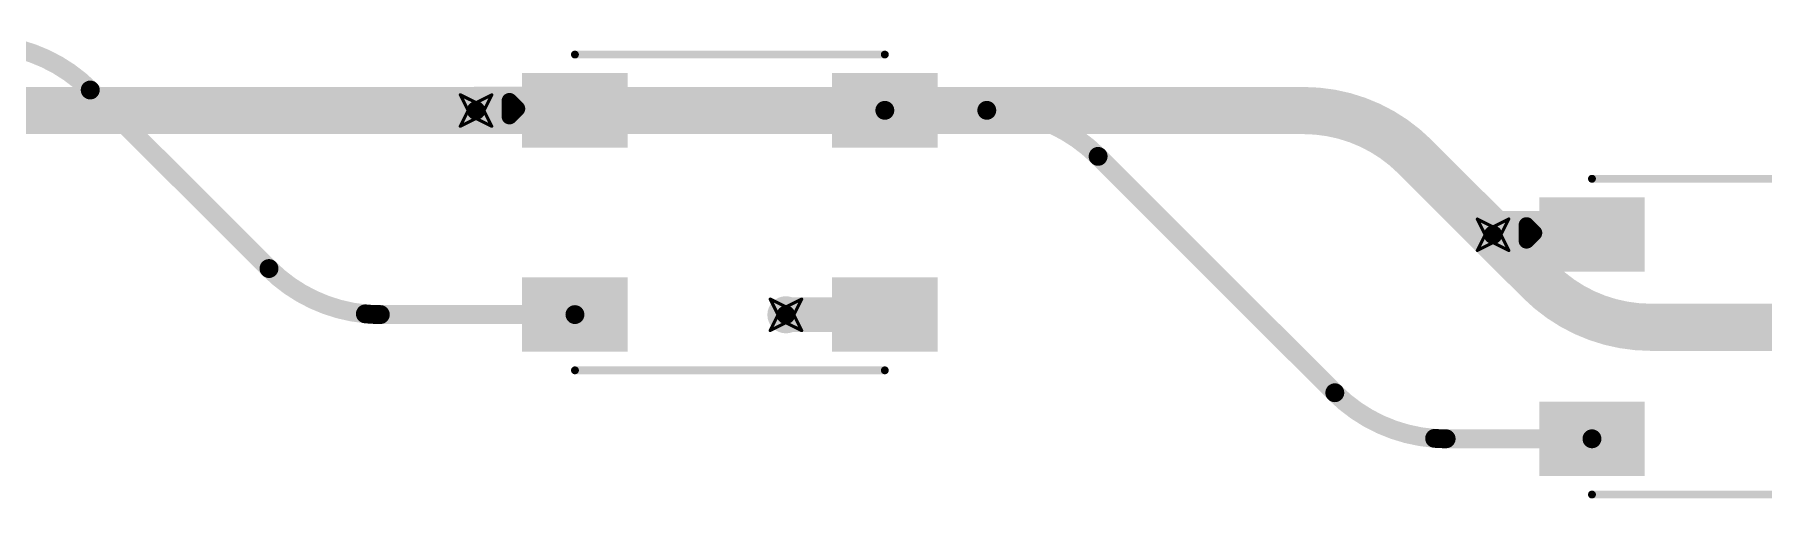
# Model space of a CAD drawing. Header units: inches. Extents: x -11 to 1110, y -7 to 455.
# Drawn here: x 548.43 to 576.32, y 231.96 to 239.45 of the extents above; entities that cross this region are included whole.
import ezdxf

# ---------------------------------------------------------------- set-up
doc = ezdxf.new("R2010")
doc.units = ezdxf.units.IN
for name, color, linetype in [('Bottom Layer', 5, 'Continuous'), ('Drill Drawing', 1, 'Continuous'), ('Top Layer', 1, 'Continuous'), ('Top Overlay', 2, 'Continuous'), ('Top Paste', 8, 'Continuous'), ('Top Solder', 216, 'Continuous'), ('Via Holes', 16, 'Continuous')]:
    doc.layers.add(name, color=color, linetype=linetype)

# ---------------------------------------------------------------- blocks, each defined once
blk = doc.blocks.new('WS2812B_B_W_112')
at = {"layer": 'Top Layer'}
for points in [[(-3.24999985, 2.15000078), (-1.75000031, 2.15000078), (-1.75000031, 1.15000278), (-3.24999985, 1.15000278)], [(3.24999985, 1.15000278), (1.75000031, 1.15000278), (1.75000031, 2.15000078), (3.24999985, 2.15000078)], [(-3.24999985, -1.15000024), (-1.75000031, -1.15000024), (-1.75000031, -2.14999824), (-3.24999985, -2.14999824)], [(1.75000031, -1.15000024), (3.24999985, -1.15000024), (3.24999985, -2.14999824), (1.75000031, -2.14999824)]]:
    blk.add_hatch(color=1, dxfattribs=at).paths.add_polyline_path(points)
at = {"layer": 'Top Paste'}
for points in [[(-3.24999985, 2.15000078), (-1.75000031, 2.15000078), (-1.75000031, 1.15000278), (-3.24999985, 1.15000278)], [(3.24999985, 1.15000278), (1.75000031, 1.15000278), (1.75000031, 2.15000078), (3.24999985, 2.15000078)], [(-3.24999985, -1.15000024), (-1.75000031, -1.15000024), (-1.75000031, -2.14999824), (-3.24999985, -2.14999824)], [(1.75000031, -1.15000024), (3.24999985, -1.15000024), (3.24999985, -2.14999824), (1.75000031, -2.14999824)]]:
    blk.add_hatch(color=8, dxfattribs=at).paths.add_polyline_path(points)
at = {"layer": 'Top Solder'}
for points in [[(-3.35159985, 2.25160078), (-1.64840031, 2.25160078), (-1.64840031, 1.04840278), (-3.35159985, 1.04840278)], [(3.35159985, 1.04840278), (1.64840031, 1.04840278), (1.64840031, 2.25160078), (3.35159985, 2.25160078)], [(-3.35159985, -1.04840024), (-1.64840031, -1.04840024), (-1.64840031, -2.25159824), (-3.35159985, -2.25159824)], [(1.64840031, -1.04840024), (3.35159985, -1.04840024), (3.35159985, -2.25159824), (1.64840031, -2.25159824)]]:
    blk.add_hatch(color=216, dxfattribs=at).paths.add_polyline_path(points)
at = {"layer": 'Top Overlay'}
for points in [[(-2.50000008, 2.55080008, 0.127, 0.127, 0), (2.50000008, 2.55080008, 0.127, 0.127, 0)], [(-3.556, 1.8034, 0.254, 0.254, 0), (-3.429, 1.6764, 0.254, 0.254, 0)], [(-3.556, 1.5494, 0.254, 0.254, 0), (-3.556, 1.8034, 0.254, 0.254, 0)], [(-3.556, 1.5494, 0.254, 0.254, 0), (-3.429, 1.6764, 0.254, 0.254, 0)], [(-2.50000008, -2.55079754, 0.127, 0.127, 0), (2.50000008, -2.55079754, 0.127, 0.127, 0)]]:
    blk.add_lwpolyline(points, format="xyseb", dxfattribs=at)
for points in [[(-2.53175008, 2.55080008, 0.0635, 0.0635, 1), (-2.46825008, 2.55080008, 0.0635, 0.0635, 1)], [(2.46825008, 2.55080008, 0.0635, 0.0635, 1), (2.53175008, 2.55080008, 0.0635, 0.0635, 1)], [(-3.619499999999999, 1.8034, 0.127, 0.127, 1), (-3.4925, 1.8034, 0.127, 0.127, 1)], [(-3.619499999999999, 1.8034, 0.127, 0.127, 1), (-3.4925, 1.8034, 0.127, 0.127, 1)], [(-3.619499999999999, 1.5494, 0.127, 0.127, 1), (-3.4925, 1.5494, 0.127, 0.127, 1)], [(-3.619499999999999, 1.5494, 0.127, 0.127, 1), (-3.4925, 1.5494, 0.127, 0.127, 1)], [(-3.4925, 1.6764, 0.127, 0.127, 1), (-3.3655, 1.6764, 0.127, 0.127, 1)], [(-3.4925, 1.6764, 0.127, 0.127, 1), (-3.3655, 1.6764, 0.127, 0.127, 1)], [(-2.53175008, -2.55079754, 0.0635, 0.0635, 1), (-2.46825008, -2.55079754, 0.0635, 0.0635, 1)], [(2.46825008, -2.55079754, 0.0635, 0.0635, 1), (2.53175008, -2.55079754, 0.0635, 0.0635, 1)]]:
    blk.add_lwpolyline(points, format="xyseb", close=True, dxfattribs=at)
blk = doc.blocks.new('WS2812B_B_W_121')
at = {"layer": 'Top Layer'}
for points in [[(-3.24999985, 2.15000078), (-1.75000031, 2.15000078), (-1.75000031, 1.15000278), (-3.24999985, 1.15000278)], [(3.24999985, 1.15000278), (1.75000031, 1.15000278), (1.75000031, 2.15000078), (3.24999985, 2.15000078)], [(-3.24999985, -1.15000024), (-1.75000031, -1.15000024), (-1.75000031, -2.14999824), (-3.24999985, -2.14999824)], [(1.75000031, -1.15000024), (3.24999985, -1.15000024), (3.24999985, -2.14999824), (1.75000031, -2.14999824)]]:
    blk.add_hatch(color=1, dxfattribs=at).paths.add_polyline_path(points)
at = {"layer": 'Top Paste'}
for points in [[(-3.24999985, 2.15000078), (-1.75000031, 2.15000078), (-1.75000031, 1.15000278), (-3.24999985, 1.15000278)], [(3.24999985, 1.15000278), (1.75000031, 1.15000278), (1.75000031, 2.15000078), (3.24999985, 2.15000078)], [(-3.24999985, -1.15000024), (-1.75000031, -1.15000024), (-1.75000031, -2.14999824), (-3.24999985, -2.14999824)], [(1.75000031, -1.15000024), (3.24999985, -1.15000024), (3.24999985, -2.14999824), (1.75000031, -2.14999824)]]:
    blk.add_hatch(color=8, dxfattribs=at).paths.add_polyline_path(points)
at = {"layer": 'Top Solder'}
for points in [[(-3.35159985, 2.25160078), (-1.64840031, 2.25160078), (-1.64840031, 1.04840278), (-3.35159985, 1.04840278)], [(3.35159985, 1.04840278), (1.64840031, 1.04840278), (1.64840031, 2.25160078), (3.35159985, 2.25160078)], [(-3.35159985, -1.04840024), (-1.64840031, -1.04840024), (-1.64840031, -2.25159824), (-3.35159985, -2.25159824)], [(1.64840031, -1.04840024), (3.35159985, -1.04840024), (3.35159985, -2.25159824), (1.64840031, -2.25159824)]]:
    blk.add_hatch(color=216, dxfattribs=at).paths.add_polyline_path(points)
at = {"layer": 'Top Overlay'}
for points in [[(-2.50000008, 2.55080008, 0.127, 0.127, 0), (2.50000008, 2.55080008, 0.127, 0.127, 0)], [(-3.556, 1.8034, 0.254, 0.254, 0), (-3.429, 1.6764, 0.254, 0.254, 0)], [(-3.556, 1.5494, 0.254, 0.254, 0), (-3.556, 1.8034, 0.254, 0.254, 0)], [(-3.556, 1.5494, 0.254, 0.254, 0), (-3.429, 1.6764, 0.254, 0.254, 0)], [(-2.50000008, -2.55079754, 0.127, 0.127, 0), (2.50000008, -2.55079754, 0.127, 0.127, 0)]]:
    blk.add_lwpolyline(points, format="xyseb", dxfattribs=at)
for points in [[(-2.53175008, 2.55080008, 0.0635, 0.0635, 1), (-2.46825008, 2.55080008, 0.0635, 0.0635, 1)], [(2.46825008, 2.55080008, 0.0635, 0.0635, 1), (2.53175008, 2.55080008, 0.0635, 0.0635, 1)], [(-3.619499999999999, 1.8034, 0.127, 0.127, 1), (-3.4925, 1.8034, 0.127, 0.127, 1)], [(-3.619499999999999, 1.8034, 0.127, 0.127, 1), (-3.4925, 1.8034, 0.127, 0.127, 1)], [(-3.619499999999999, 1.5494, 0.127, 0.127, 1), (-3.4925, 1.5494, 0.127, 0.127, 1)], [(-3.619499999999999, 1.5494, 0.127, 0.127, 1), (-3.4925, 1.5494, 0.127, 0.127, 1)], [(-3.4925, 1.6764, 0.127, 0.127, 1), (-3.3655, 1.6764, 0.127, 0.127, 1)], [(-3.4925, 1.6764, 0.127, 0.127, 1), (-3.3655, 1.6764, 0.127, 0.127, 1)], [(-2.53175008, -2.55079754, 0.0635, 0.0635, 1), (-2.46825008, -2.55079754, 0.0635, 0.0635, 1)], [(2.46825008, -2.55079754, 0.0635, 0.0635, 1), (2.53175008, -2.55079754, 0.0635, 0.0635, 1)]]:
    blk.add_lwpolyline(points, format="xyseb", close=True, dxfattribs=at)

msp = doc.modelspace()

# ---------------------------------------------------------------- hatches: boundary and pattern name
at = {"layer": 'Bottom Layer'}
h = msp.add_hatch(color=5, dxfattribs=at)
edge = h.paths.add_edge_path()
edge.add_arc((555.5520969199999, 238.22349866), 0.2999994, 0, 360)
h = msp.add_hatch(color=5, dxfattribs=at)
edge = h.paths.add_edge_path()
edge.add_arc((571.96106588, 236.21681738), 0.2999994, 0, 360)
h = msp.add_hatch(color=5, dxfattribs=at)
edge = h.paths.add_edge_path()
edge.add_arc((560.55209708, 234.92349764), 0.2999994, 0, 360)
at = {"layer": 'Top Layer'}
h = msp.add_hatch(color=1, dxfattribs=at)
edge = h.paths.add_edge_path()
edge.add_arc((555.5520969199999, 238.22349866), 0.2999994, 0, 360)
h = msp.add_hatch(color=1, dxfattribs=at)
edge = h.paths.add_edge_path()
edge.add_arc((571.96106588, 236.21681738), 0.2999994, 0, 360)
h = msp.add_hatch(color=1, dxfattribs=at)
edge = h.paths.add_edge_path()
edge.add_arc((560.55209708, 234.92349764), 0.2999994, 0, 360)
at = {"layer": 'Via Holes'}
h = msp.add_hatch(color=7, dxfattribs=at)
edge = h.paths.add_edge_path()
edge.add_arc((555.5520969199999, 238.22349866), 0.1499997, 0, 360)
h = msp.add_hatch(color=7, dxfattribs=at)
edge = h.paths.add_edge_path()
edge.add_arc((571.96106588, 236.21681738), 0.1499997, 0, 360)
h = msp.add_hatch(color=7, dxfattribs=at)
edge = h.paths.add_edge_path()
edge.add_arc((560.55209708, 234.92349764), 0.1499997, 0, 360)

# ---------------------------------------------------------------- linework, layer by layer
at = {"layer": 'Bottom Layer'}
for points in [[(541.2185518, 238.22349866, 0.7619999999999999, 0.7619999999999999, 0), (555.5520969199999, 238.22349866, 0.7619999999999999, 0.7619999999999999, 0)], [(555.5520969199999, 238.22349866, 0.7619999999999999, 0.7619999999999999, 0), (568.9022810399999, 238.22349866, 0.7619999999999999, 0.7619999999999999, 0)], [(568.9022810399999, 238.22349866, 0.7619999999999999, 0.7619999999999999, -0.198912367379658), (570.6983328199999, 237.47955044, 0.7619999999999999, 0.7619999999999999, 0)], [(570.6983328199999, 237.47955044, 0.7619999999999999, 0.7619999999999999, 0), (571.96106588, 236.21681738, 0.7619999999999999, 0.7619999999999999, 0)], [(571.96106588, 236.21681738, 0.7619999999999999, 0.7619999999999999, 0), (572.71253504, 235.46534822, 0.7619999999999999, 0.7619999999999999, 0)], [(574.50858682, 234.7214, 0.7619999999999999, 0.7619999999999999, -0.198912367379658), (572.71253504, 235.46534822, 0.7619999999999999, 0.7619999999999999, 0)], [(574.50858682, 234.7214, 0.7619999999999999, 0.7619999999999999, 0), (585.7532735, 234.7214, 0.7619999999999999, 0.7619999999999999, 0)]]:
    msp.add_lwpolyline(points, format="xyseb", dxfattribs=at)
for points in [[(555.36159692, 238.22349866, 0.3809999999999999, 0.3809999999999999, 1), (555.74259692, 238.22349866, 0.3809999999999999, 0.3809999999999999, 1)], [(555.36159692, 238.22349866, 0.3809999999999999, 0.3809999999999999, 1), (555.74259692, 238.22349866, 0.3809999999999999, 0.3809999999999999, 1)], [(568.71178104, 238.22349866, 0.3809999999999999, 0.3809999999999999, 1), (569.09278104, 238.22349866, 0.3809999999999999, 0.3809999999999999, 1)], [(568.71178104, 238.22349866, 0.3809999999999999, 0.3809999999999999, 1), (569.09278104, 238.22349866, 0.3809999999999999, 0.3809999999999999, 1)], [(570.50783282, 237.47955044, 0.3809999999999999, 0.3809999999999999, 1), (570.88883282, 237.47955044, 0.3809999999999999, 0.3809999999999999, 1)], [(570.50783282, 237.47955044, 0.3809999999999999, 0.3809999999999999, 1), (570.88883282, 237.47955044, 0.3809999999999999, 0.3809999999999999, 1)], [(571.7705658799999, 236.21681738, 0.3809999999999999, 0.3809999999999999, 1), (572.1515658799999, 236.21681738, 0.3809999999999999, 0.3809999999999999, 1)], [(571.7705658799999, 236.21681738, 0.3809999999999999, 0.3809999999999999, 1), (572.1515658799999, 236.21681738, 0.3809999999999999, 0.3809999999999999, 1)], [(572.52203504, 235.46534822, 0.3809999999999999, 0.3809999999999999, 1), (572.90303504, 235.46534822, 0.3809999999999999, 0.3809999999999999, 1)], [(572.52203504, 235.46534822, 0.3809999999999999, 0.3809999999999999, 1), (572.90303504, 235.46534822, 0.3809999999999999, 0.3809999999999999, 1)], [(574.31808682, 234.7214, 0.3809999999999999, 0.3809999999999999, 1), (574.69908682, 234.7214, 0.3809999999999999, 0.3809999999999999, 1)], [(574.31808682, 234.7214, 0.3809999999999999, 0.3809999999999999, 1), (574.69908682, 234.7214, 0.3809999999999999, 0.3809999999999999, 1)]]:
    msp.add_lwpolyline(points, format="xyseb", close=True, dxfattribs=at)
at = {"layer": 'Drill Drawing'}
for points in [[(555.29809692, 238.47749866, 0.0508, 0.0508, 0), (555.5520969199999, 238.35049866, 0.0508, 0.0508, 0)], [(555.29809692, 238.47749866, 0.0508, 0.0508, 0), (555.42509692, 238.22349866, 0.0508, 0.0508, 0)], [(555.5520969199999, 238.35049866, 0.0508, 0.0508, 0), (555.80609692, 238.47749866, 0.0508, 0.0508, 0)], [(555.6790969199999, 238.22349866, 0.0508, 0.0508, 0), (555.80609692, 238.47749866, 0.0508, 0.0508, 0)], [(555.29809692, 237.96949866, 0.0508, 0.0508, 0), (555.42509692, 238.22349866, 0.0508, 0.0508, 0)], [(555.6790969199999, 238.22349866, 0.0508, 0.0508, 0), (555.80609692, 237.96949866, 0.0508, 0.0508, 0)], [(555.29809692, 237.96949866, 0.0508, 0.0508, 0), (555.5520969199999, 238.09649866, 0.0508, 0.0508, 0)], [(555.5520969199999, 238.09649866, 0.0508, 0.0508, 0), (555.80609692, 237.96949866, 0.0508, 0.0508, 0)], [(571.70706588, 236.47081738, 0.0508, 0.0508, 0), (571.96106588, 236.34381738, 0.0508, 0.0508, 0)], [(571.70706588, 236.47081738, 0.0508, 0.0508, 0), (571.83406588, 236.21681738, 0.0508, 0.0508, 0)], [(571.96106588, 236.34381738, 0.0508, 0.0508, 0), (572.21506588, 236.47081738, 0.0508, 0.0508, 0)], [(572.0880658799999, 236.21681738, 0.0508, 0.0508, 0), (572.21506588, 236.47081738, 0.0508, 0.0508, 0)], [(571.70706588, 235.96281738, 0.0508, 0.0508, 0), (571.83406588, 236.21681738, 0.0508, 0.0508, 0)], [(571.70706588, 235.96281738, 0.0508, 0.0508, 0), (571.96106588, 236.08981738, 0.0508, 0.0508, 0)], [(571.96106588, 236.08981738, 0.0508, 0.0508, 0), (572.21506588, 235.96281738, 0.0508, 0.0508, 0)], [(572.0880658799999, 236.21681738, 0.0508, 0.0508, 0), (572.21506588, 235.96281738, 0.0508, 0.0508, 0)], [(560.2980970799999, 235.17749764, 0.0508, 0.0508, 0), (560.55209708, 235.05049764, 0.0508, 0.0508, 0)], [(560.2980970799999, 235.17749764, 0.0508, 0.0508, 0), (560.42509708, 234.92349764, 0.0508, 0.0508, 0)], [(560.55209708, 235.05049764, 0.0508, 0.0508, 0), (560.80609708, 235.17749764, 0.0508, 0.0508, 0)], [(560.67909708, 234.92349764, 0.0508, 0.0508, 0), (560.80609708, 235.17749764, 0.0508, 0.0508, 0)], [(560.2980970799999, 234.66949764, 0.0508, 0.0508, 0), (560.42509708, 234.92349764, 0.0508, 0.0508, 0)], [(560.67909708, 234.92349764, 0.0508, 0.0508, 0), (560.80609708, 234.66949764, 0.0508, 0.0508, 0)], [(560.2980970799999, 234.66949764, 0.0508, 0.0508, 0), (560.55209708, 234.79649764, 0.0508, 0.0508, 0)], [(560.55209708, 234.79649764, 0.0508, 0.0508, 0), (560.80609708, 234.66949764, 0.0508, 0.0508, 0)]]:
    msp.add_lwpolyline(points, format="xyseb", dxfattribs=at)
for points in [[(555.2853969199999, 238.47749866, 0.0254, 0.0254, 1), (555.31079692, 238.47749866, 0.0254, 0.0254, 1)], [(555.2853969199999, 238.47749866, 0.0254, 0.0254, 1), (555.31079692, 238.47749866, 0.0254, 0.0254, 1)], [(555.79339692, 238.47749866, 0.0254, 0.0254, 1), (555.81879692, 238.47749866, 0.0254, 0.0254, 1)], [(555.79339692, 238.47749866, 0.0254, 0.0254, 1), (555.81879692, 238.47749866, 0.0254, 0.0254, 1)], [(555.4123969199999, 238.22349866, 0.0254, 0.0254, 1), (555.43779692, 238.22349866, 0.0254, 0.0254, 1)], [(555.4123969199999, 238.22349866, 0.0254, 0.0254, 1), (555.43779692, 238.22349866, 0.0254, 0.0254, 1)], [(555.53939692, 238.35049866, 0.0254, 0.0254, 1), (555.5647969199999, 238.35049866, 0.0254, 0.0254, 1)], [(555.53939692, 238.35049866, 0.0254, 0.0254, 1), (555.5647969199999, 238.35049866, 0.0254, 0.0254, 1)], [(555.66639692, 238.22349866, 0.0254, 0.0254, 1), (555.69179692, 238.22349866, 0.0254, 0.0254, 1)], [(555.66639692, 238.22349866, 0.0254, 0.0254, 1), (555.69179692, 238.22349866, 0.0254, 0.0254, 1)], [(555.2853969199999, 237.96949866, 0.0254, 0.0254, 1), (555.31079692, 237.96949866, 0.0254, 0.0254, 1)], [(555.2853969199999, 237.96949866, 0.0254, 0.0254, 1), (555.31079692, 237.96949866, 0.0254, 0.0254, 1)], [(555.53939692, 238.09649866, 0.0254, 0.0254, 1), (555.5647969199999, 238.09649866, 0.0254, 0.0254, 1)], [(555.53939692, 238.09649866, 0.0254, 0.0254, 1), (555.5647969199999, 238.09649866, 0.0254, 0.0254, 1)], [(555.79339692, 237.96949866, 0.0254, 0.0254, 1), (555.81879692, 237.96949866, 0.0254, 0.0254, 1)], [(555.79339692, 237.96949866, 0.0254, 0.0254, 1), (555.81879692, 237.96949866, 0.0254, 0.0254, 1)], [(571.69436588, 236.47081738, 0.0254, 0.0254, 1), (571.71976588, 236.47081738, 0.0254, 0.0254, 1)], [(571.69436588, 236.47081738, 0.0254, 0.0254, 1), (571.71976588, 236.47081738, 0.0254, 0.0254, 1)], [(571.94836588, 236.34381738, 0.0254, 0.0254, 1), (571.97376588, 236.34381738, 0.0254, 0.0254, 1)], [(571.94836588, 236.34381738, 0.0254, 0.0254, 1), (571.97376588, 236.34381738, 0.0254, 0.0254, 1)], [(572.2023658799999, 236.47081738, 0.0254, 0.0254, 1), (572.22776588, 236.47081738, 0.0254, 0.0254, 1)], [(572.2023658799999, 236.47081738, 0.0254, 0.0254, 1), (572.22776588, 236.47081738, 0.0254, 0.0254, 1)], [(571.69436588, 235.96281738, 0.0254, 0.0254, 1), (571.71976588, 235.96281738, 0.0254, 0.0254, 1)], [(571.69436588, 235.96281738, 0.0254, 0.0254, 1), (571.71976588, 235.96281738, 0.0254, 0.0254, 1)], [(571.82136588, 236.21681738, 0.0254, 0.0254, 1), (571.8467658799999, 236.21681738, 0.0254, 0.0254, 1)], [(571.82136588, 236.21681738, 0.0254, 0.0254, 1), (571.8467658799999, 236.21681738, 0.0254, 0.0254, 1)], [(571.94836588, 236.08981738, 0.0254, 0.0254, 1), (571.97376588, 236.08981738, 0.0254, 0.0254, 1)], [(571.94836588, 236.08981738, 0.0254, 0.0254, 1), (571.97376588, 236.08981738, 0.0254, 0.0254, 1)], [(572.0753658799999, 236.21681738, 0.0254, 0.0254, 1), (572.10076588, 236.21681738, 0.0254, 0.0254, 1)], [(572.0753658799999, 236.21681738, 0.0254, 0.0254, 1), (572.10076588, 236.21681738, 0.0254, 0.0254, 1)], [(572.2023658799999, 235.96281738, 0.0254, 0.0254, 1), (572.22776588, 235.96281738, 0.0254, 0.0254, 1)], [(572.2023658799999, 235.96281738, 0.0254, 0.0254, 1), (572.22776588, 235.96281738, 0.0254, 0.0254, 1)], [(560.28539708, 235.17749764, 0.0254, 0.0254, 1), (560.3107970799999, 235.17749764, 0.0254, 0.0254, 1)], [(560.28539708, 235.17749764, 0.0254, 0.0254, 1), (560.3107970799999, 235.17749764, 0.0254, 0.0254, 1)], [(560.79339708, 235.17749764, 0.0254, 0.0254, 1), (560.81879708, 235.17749764, 0.0254, 0.0254, 1)], [(560.79339708, 235.17749764, 0.0254, 0.0254, 1), (560.81879708, 235.17749764, 0.0254, 0.0254, 1)], [(560.41239708, 234.92349764, 0.0254, 0.0254, 1), (560.4377970799999, 234.92349764, 0.0254, 0.0254, 1)], [(560.41239708, 234.92349764, 0.0254, 0.0254, 1), (560.4377970799999, 234.92349764, 0.0254, 0.0254, 1)], [(560.53939708, 235.05049764, 0.0254, 0.0254, 1), (560.56479708, 235.05049764, 0.0254, 0.0254, 1)], [(560.53939708, 235.05049764, 0.0254, 0.0254, 1), (560.56479708, 235.05049764, 0.0254, 0.0254, 1)], [(560.6663970799999, 234.92349764, 0.0254, 0.0254, 1), (560.69179708, 234.92349764, 0.0254, 0.0254, 1)], [(560.6663970799999, 234.92349764, 0.0254, 0.0254, 1), (560.69179708, 234.92349764, 0.0254, 0.0254, 1)], [(560.28539708, 234.66949764, 0.0254, 0.0254, 1), (560.3107970799999, 234.66949764, 0.0254, 0.0254, 1)], [(560.28539708, 234.66949764, 0.0254, 0.0254, 1), (560.3107970799999, 234.66949764, 0.0254, 0.0254, 1)], [(560.53939708, 234.79649764, 0.0254, 0.0254, 1), (560.56479708, 234.79649764, 0.0254, 0.0254, 1)], [(560.53939708, 234.79649764, 0.0254, 0.0254, 1), (560.56479708, 234.79649764, 0.0254, 0.0254, 1)], [(560.79339708, 234.66949764, 0.0254, 0.0254, 1), (560.81879708, 234.66949764, 0.0254, 0.0254, 1)], [(560.79339708, 234.66949764, 0.0254, 0.0254, 1), (560.81879708, 234.66949764, 0.0254, 0.0254, 1)]]:
    msp.add_lwpolyline(points, format="xyseb", close=True, dxfattribs=at)
at = {"layer": 'Top Layer'}
for points in [[(547.53146526, 239.29903118, 0.3048, 0.3048, -0.198912367379658), (549.32751704, 238.55508296, 0.3048, 0.3048, 0)], [(549.32751704, 238.55508296, 0.3048, 0.3048, 0), (552.21176324, 235.67083676, 0.3048, 0.3048, 0)], [(555.5520969199999, 238.22688956, 0.7619999999999999, 0.7619999999999999, 0), (557.1477274599999, 238.22688956, 0.7619999999999999, 0.7619999999999999, 0)], [(562.14772762, 238.22688956, 0.3048, 0.3048, 0), (563.79280688, 238.22688956, 0.3048, 0.3048, 0)], [(563.79280688, 238.22688956, 0.3048, 0.3048, -0.198912367379658), (565.5888586599999, 237.48294134, 0.3048, 0.3048, 0)], [(565.5888586599999, 237.48294134, 0.3048, 0.3048, 0), (569.40764452, 233.66415548, 0.3048, 0.3048, 0)], [(571.96106588, 236.22020828, 0.7619999999999999, 0.7619999999999999, 0), (573.55669642, 236.22020828, 0.7619999999999999, 0.7619999999999999, 0)], [(553.7666344, 234.93836426, 0.3048, 0.3048, -0.1743092945772814), (552.21176324, 235.67083676, 0.3048, 0.3048, 0)], [(560.55209708, 234.92688854, 0.5588, 0.5588, 0), (562.14772762, 234.92688854, 0.5588, 0.5588, 0)], [(554.00781502, 234.92688854, 0.3048, 0.3048, -0.02377861416618828), (553.7666344, 234.93836426, 0.3048, 0.3048, 0)], [(554.00781502, 234.92688854, 0.3048, 0.3048, 0), (557.1477274599999, 234.92688854, 0.3048, 0.3048, 0)], [(571.01799436, 232.9270043, 0.3048, 0.3048, -0.1799612633694496), (569.40764452, 233.66415548, 0.3048, 0.3048, 0)], [(571.2036962999999, 232.92020726, 0.3048, 0.3048, -0.01829616495827759), (571.01799436, 232.9270043, 0.3048, 0.3048, 0)], [(571.2036962999999, 232.92020726, 0.3048, 0.3048, 0), (573.55669642, 232.92020726, 0.3048, 0.3048, 0)]]:
    msp.add_lwpolyline(points, format="xyseb", dxfattribs=at)
for points in [[(549.25131704, 238.55508296, 0.1524, 0.1524, 1), (549.40371704, 238.55508296, 0.1524, 0.1524, 1)], [(549.25131704, 238.55508296, 0.1524, 0.1524, 1), (549.40371704, 238.55508296, 0.1524, 0.1524, 1)], [(555.36159692, 238.22688956, 0.3809999999999999, 0.3809999999999999, 1), (555.74259692, 238.22688956, 0.3809999999999999, 0.3809999999999999, 1)], [(556.9572274599999, 238.22688956, 0.3809999999999999, 0.3809999999999999, 1), (557.33822746, 238.22688956, 0.3809999999999999, 0.3809999999999999, 1)], [(562.07152762, 238.22688956, 0.1524, 0.1524, 1), (562.2239276199999, 238.22688956, 0.1524, 0.1524, 1)], [(563.71660688, 238.22688956, 0.1524, 0.1524, 1), (563.86900688, 238.22688956, 0.1524, 0.1524, 1)], [(563.71660688, 238.22688956, 0.1524, 0.1524, 1), (563.86900688, 238.22688956, 0.1524, 0.1524, 1)], [(565.5126586599999, 237.48294134, 0.1524, 0.1524, 1), (565.66505866, 237.48294134, 0.1524, 0.1524, 1)], [(565.5126586599999, 237.48294134, 0.1524, 0.1524, 1), (565.66505866, 237.48294134, 0.1524, 0.1524, 1)], [(571.7705658799999, 236.22020828, 0.3809999999999999, 0.3809999999999999, 1), (572.1515658799999, 236.22020828, 0.3809999999999999, 0.3809999999999999, 1)], [(573.3661964199999, 236.22020828, 0.3809999999999999, 0.3809999999999999, 1), (573.7471964199999, 236.22020828, 0.3809999999999999, 0.3809999999999999, 1)], [(552.13556324, 235.67083676, 0.1524, 0.1524, 1), (552.28796324, 235.67083676, 0.1524, 0.1524, 1)], [(552.13556324, 235.67083676, 0.1524, 0.1524, 1), (552.28796324, 235.67083676, 0.1524, 0.1524, 1)], [(560.41239708, 234.92688854, 0.2794, 0.2794, 1), (560.69179708, 234.92688854, 0.2794, 0.2794, 1)], [(562.00802762, 234.92688854, 0.2794, 0.2794, 1), (562.28742762, 234.92688854, 0.2794, 0.2794, 1)], [(553.6904344, 234.93836426, 0.1524, 0.1524, 1), (553.8428344, 234.93836426, 0.1524, 0.1524, 1)], [(553.6904344, 234.93836426, 0.1524, 0.1524, 1), (553.8428344, 234.93836426, 0.1524, 0.1524, 1)], [(553.93161502, 234.92688854, 0.1524, 0.1524, 1), (554.0840150199999, 234.92688854, 0.1524, 0.1524, 1)], [(553.93161502, 234.92688854, 0.1524, 0.1524, 1), (554.0840150199999, 234.92688854, 0.1524, 0.1524, 1)], [(557.07152746, 234.92688854, 0.1524, 0.1524, 1), (557.2239274599999, 234.92688854, 0.1524, 0.1524, 1)], [(569.33144452, 233.66415548, 0.1524, 0.1524, 1), (569.48384452, 233.66415548, 0.1524, 0.1524, 1)], [(569.33144452, 233.66415548, 0.1524, 0.1524, 1), (569.48384452, 233.66415548, 0.1524, 0.1524, 1)], [(570.94179436, 232.9270043, 0.1524, 0.1524, 1), (571.09419436, 232.9270043, 0.1524, 0.1524, 1)], [(570.94179436, 232.9270043, 0.1524, 0.1524, 1), (571.09419436, 232.9270043, 0.1524, 0.1524, 1)], [(571.1274963, 232.92020726, 0.1524, 0.1524, 1), (571.2798963, 232.92020726, 0.1524, 0.1524, 1)], [(571.1274963, 232.92020726, 0.1524, 0.1524, 1), (571.2798963, 232.92020726, 0.1524, 0.1524, 1)], [(573.4804964199999, 232.92020726, 0.1524, 0.1524, 1), (573.63289642, 232.92020726, 0.1524, 0.1524, 1)]]:
    msp.add_lwpolyline(points, format="xyseb", close=True, dxfattribs=at)

# ---------------------------------------------------------------- block references
for name, p in [('WS2812B_B_W_112', (559.64772754, 236.57688778)), ('WS2812B_B_W_121', (576.0566964999999, 234.5702065))]:
    msp.add_blockref(name, p)

doc.saveas('drawing.dxf')
